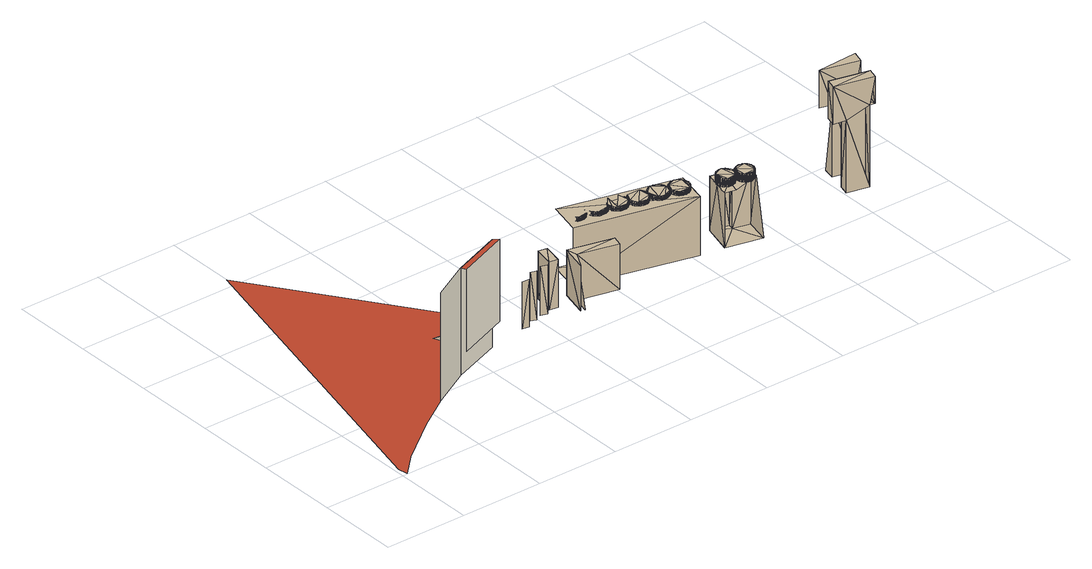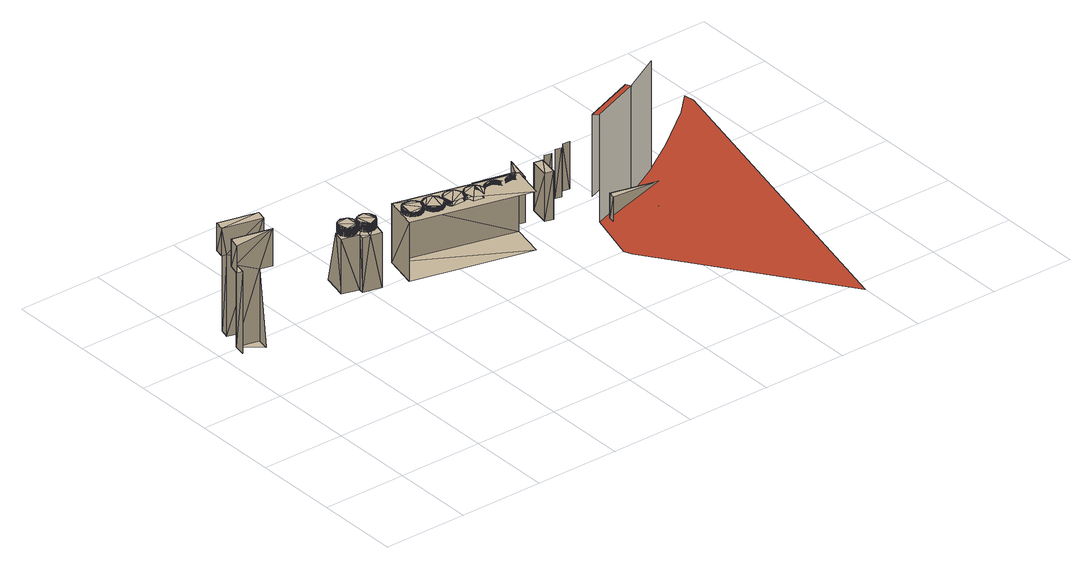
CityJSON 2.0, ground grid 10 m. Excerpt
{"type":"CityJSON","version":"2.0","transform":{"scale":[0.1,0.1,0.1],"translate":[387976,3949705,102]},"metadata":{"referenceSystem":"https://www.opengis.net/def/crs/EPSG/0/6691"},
"CityObjects":{
"building1":{"type":"Building","attributes":{"延べ面積換算係数":"1","大字・町コード":"55","町・丁目コード":"1","13+区市町村コード+大字・町コード+町・丁目コード":"13101055001","地区計画":"大手町・丸の内・有楽町地区","class":"3002","usage":"401","measuredHeight":120.2,"storeysAboveGround":23,"storeysBelowGround":1,"RiverFloodingRiskAttribute.description":"10","RiverFloodingRiskAttribute.rank":"1","RiverFloodingRiskAttribute.depth":0.39,"RiverFloodingRiskAttribute.adminType":"2","RiverFloodingRiskAttribute.scale":"2","HighTideRiskAttribute.description":"2","HighTideRiskAttribute.rank":"1","HighTideRiskAttribute.depth":0.29,"BuildingDetailAttribute.buildingRoofEdgeArea":3352.26,"BuildingDetailAttribute.fireproofStructureType":"1001","BuildingDetailAttribute.urbanPlanType":"21","BuildingDetailAttribute.areaClassificationType":"22","BuildingDetailAttribute.districtsAndZonesType":"10","BuildingDetailAttribute.landUseType":"212","BuildingDetailAttribute.detailedUsage":"1210","BuildingDetailAttribute.specifiedBuildingCoverageRate":80,"BuildingDetailAttribute.specifiedFloorAreaRate":1300,"BuildingDetailAttribute.surveyYear":2021,"BuildingIDAttribute.prefecture":"13","BuildingIDAttribute.city":"13101"},"address":[{"country":"日本","locality":"東京都千代田区丸の内一丁目"}],"children":["building1-1"],"geometry":[{"type":"MultiSurface","lod":"2","boundaries":[[[0,1,2,3,4,5,6,7,8,9]],[[9,8,10,11]],[[12,13,14,15]],[[0,9,11,16]],[[11,14,13,16]]],"semantics":{"surfaces":[{"type":"RoofSurface"},{"type":"WallSurface"}],"values":[0,1,1,1,0]}}]},
"building1-1":{"type":"BuildingInstallation","parents":["building1"],"geometry":[{"type":"MultiSurface","lod":"2","boundaries":[[[17,18,19]],[[20,19,18]],[[17,21,22]],[[20,18,17]],[[22,20,17]],[[23,24,25]],[[26,23,25]],[[27,28,29]],[[30,27,29]],[[31,32,33]],[[34,31,33]],[[35,36,37]],[[36,35,38]],[[36,39,37]],[[37,40,35]],[[38,41,36]],[[35,42,38]],[[36,41,39]],[[35,40,42]],[[40,37,39]],[[41,38,42]],[[41,40,39]],[[40,41,42]],[[43,44,45]],[[46,45,44]],[[47,43,48]],[[46,49,47]],[[49,46,44]],[[47,50,43]],[[43,51,44]],[[50,52,43]],[[52,51,43]],[[47,49,53]],[[49,44,53]],[[54,55,56]],[[55,57,56]],[[58,59,56]],[[56,57,60]],[[57,61,62]],[[57,63,60]],[[58,56,60]],[[57,62,63]],[[47,53,50]],[[60,63,58]],[[63,62,58]],[[58,62,64]],[[62,65,64]],[[66,58,64]],[[62,67,65]],[[64,65,66]],[[65,67,66]],[[62,68,67]],[[69,58,66]],[[70,66,67]],[[71,70,67]],[[69,66,70]],[[67,68,71]],[[44,51,53]],[[70,71,69]],[[69,72,58]],[[71,68,69]],[[69,68,73]],[[68,74,73]],[[75,69,73]],[[74,68,76]],[[73,74,75]],[[74,76,75]],[[77,69,75]],[[68,78,76]],[[68,62,79]],[[75,76,77]],[[76,78,77]],[[72,69,77]],[[68,79,78]],[[77,78,80]],[[78,81,80]],[[72,77,80]],[[78,79,81]],[[80,81,82]],[[82,72,80]],[[81,83,82]],[[81,79,83]],[[82,83,72]],[[83,79,72]],[[50,53,52]],[[72,79,84]],[[53,51,52]],[[85,86,87]],[[86,85,88]],[[89,87,90]],[[91,92,93]],[[85,94,88]],[[86,91,93]],[[89,85,87]],[[95,96,97]],[[88,94,98]],[[94,99,98]],[[86,88,91]],[[94,85,89]],[[94,89,99]],[[91,98,99]],[[88,98,91]],[[89,91,99]],[[91,100,92]],[[101,89,90]],[[102,91,89]],[[103,102,89]],[[104,91,102]],[[89,105,103]],[[104,102,103]],[[105,104,103]],[[100,91,104]],[[106,104,105]],[[107,106,105]],[[105,89,101]],[[106,100,104]],[[105,101,107]],[[100,106,107]],[[101,100,107]],[[108,100,101]],[[109,108,101]],[[101,110,109]],[[111,100,108]],[[111,108,109]],[[110,111,109]],[[112,100,111]],[[101,113,110]],[[112,111,110]],[[113,112,110]],[[114,113,101]],[[95,115,96]],[[116,112,113]],[[117,100,112]],[[118,116,113]],[[119,116,118]],[[114,118,113]],[[120,119,118]],[[117,112,116]],[[119,117,116]],[[121,119,120]],[[118,114,120]],[[122,121,120]],[[117,123,100]],[[120,114,122]],[[117,121,122]],[[119,121,117]],[[114,117,122]],[[124,117,114]],[[125,124,114]],[[126,117,124]],[[114,127,125]],[[126,124,125]],[[128,127,114]],[[101,129,130]],[[127,126,125]],[[131,117,126]],[[132,128,114]],[[114,101,130]],[[126,127,131]],[[133,117,131]],[[127,128,131]],[[134,132,114]],[[135,131,128]],[[136,135,128]],[[133,131,135]],[[128,132,136]],[[137,117,133]],[[133,135,136]],[[132,133,136]],[[132,138,133]],[[138,139,133]],[[117,137,123]],[[134,114,130]],[[137,133,139]],[[132,134,138]],[[137,139,138]],[[134,137,138]],[[123,137,134]],[[130,123,134]],[[140,123,130]],[[141,140,130]],[[142,123,140]],[[130,143,141]],[[142,140,141]],[[143,142,141]],[[144,143,130]],[[145,123,142]],[[142,143,146]],[[147,148,149]],[[148,150,149]],[[151,148,147]],[[152,151,147]],[[148,153,150]],[[143,154,146]],[[147,149,155]],[[147,155,152]],[[149,150,155]],[[148,151,153]],[[150,153,155]],[[156,151,152]],[[157,156,152]],[[155,153,158]],[[153,159,158]],[[155,146,152]],[[157,160,156]],[[158,161,155]],[[162,159,153]],[[152,146,157]],[[154,151,156]],[[160,163,156]],[[146,160,157]],[[161,164,155]],[[165,162,153]],[[153,151,154]],[[158,159,161]],[[154,156,163]],[[159,162,161]],[[154,163,160]],[[166,146,154]],[[146,154,160]],[[161,162,164]],[[162,165,164]],[[167,165,153]],[[164,168,155]],[[164,165,169]],[[170,164,169]],[[167,169,165]],[[170,169,168]],[[169,167,168]],[[164,170,168]],[[171,168,167]],[[172,171,167]],[[173,146,155]],[[167,174,172]],[[175,168,171]],[[168,173,155]],[[176,167,153]],[[171,172,175]],[[172,174,175]],[[175,177,168]],[[167,178,174]],[[175,174,179]],[[174,180,179]],[[179,180,181]],[[180,182,181]],[[175,179,177]],[[180,174,178]],[[180,178,182]],[[179,181,177]],[[177,183,168]],[[181,182,177]],[[182,178,177]],[[177,178,184]],[[178,185,184]],[[184,186,177]],[[184,185,187]],[[178,188,185]],[[185,189,187]],[[188,189,185]],[[178,167,190]],[[187,189,191]],[[190,188,178]],[[189,192,191]],[[184,187,186]],[[176,193,167]],[[192,189,188]],[[187,191,186]],[[183,194,168]],[[191,192,188]],[[186,191,188]],[[177,186,183]],[[186,188,195]],[[188,196,195]],[[195,183,186]],[[188,190,196]],[[197,95,97]],[[195,196,183]],[[167,198,190]],[[196,190,183]],[[183,190,199]],[[200,201,183]],[[200,183,199]],[[201,202,183]],[[199,190,203]],[[200,199,201]],[[190,204,203]],[[199,203,201]],[[202,205,183]],[[201,203,202]],[[203,204,202]],[[190,206,204]],[[202,204,207]],[[204,208,207]],[[207,205,202]],[[97,209,197]],[[167,193,198]],[[168,194,210]],[[208,204,206]],[[190,198,206]],[[207,208,205]],[[208,206,205]],[[183,205,194]],[[205,206,211]],[[206,212,211]],[[198,212,206]],[[212,213,211]],[[213,214,211]],[[198,213,212]],[[205,211,194]],[[194,211,214]],[[194,214,213]],[[198,194,213]],[[215,216,217]],[[218,215,217]],[[215,219,216]],[[217,216,220]],[[217,221,218]],[[219,215,218]],[[220,221,217]],[[216,222,220]],[[216,219,222]],[[221,219,218]],[[220,222,223]],[[224,219,221]],[[222,225,223]],[[226,225,222]],[[227,224,221]],[[228,220,223]],[[221,229,227]],[[223,225,226]],[[194,226,222]],[[228,198,220]],[[219,224,230]],[[228,223,226]],[[224,227,230]],[[227,229,230]],[[228,226,198]],[[231,230,229]],[[232,221,220]],[[226,194,198]],[[233,231,229]],[[232,229,221]],[[234,233,229]],[[231,235,230]],[[198,194,236]],[[237,198,236]],[[231,233,234]],[[194,238,236]],[[239,198,237]],[[235,240,230]],[[241,194,236]],[[198,242,237]],[[235,231,234]],[[222,219,240]],[[239,237,236]],[[243,238,194]],[[239,244,198]],[[219,230,240]],[[238,239,236]],[[236,237,241]],[[241,245,194]],[[246,242,198]],[[237,242,241]],[[247,194,222]],[[234,229,232]],[[244,239,238]],[[242,244,241]],[[243,244,238]],[[244,243,241]],[[235,234,240]],[[234,232,240]],[[243,244,248]],[[244,249,248]],[[247,243,194]],[[241,243,245]],[[244,242,246]],[[245,243,248]],[[244,243,249]],[[249,250,248]],[[250,251,248]],[[252,240,232]],[[249,244,246]],[[243,248,249]],[[245,248,251]],[[249,246,250]],[[250,246,251]],[[253,252,232]],[[254,244,249]],[[254,249,248]],[[248,243,255]],[[256,255,243]],[[254,257,244]],[[258,240,252]],[[232,259,253]],[[220,198,260]],[[255,254,248]],[[258,252,253]],[[259,258,253]],[[257,254,255]],[[198,244,260]],[[258,261,240]],[[256,257,255]],[[262,258,259]],[[232,263,259]],[[260,244,257]],[[264,262,259]],[[265,257,256]],[[256,243,247]],[[262,261,258]],[[266,265,256]],[[267,262,264]],[[259,263,264]],[[268,267,264]],[[264,263,268]],[[269,263,232]],[[261,267,268]],[[262,267,261]],[[263,261,268]],[[270,232,220]],[[271,261,263]],[[272,271,263]],[[260,270,220]],[[273,271,272]],[[274,273,272]],[[269,272,263]],[[240,261,275]],[[276,273,274]],[[277,276,274]],[[272,269,274]],[[261,271,275]],[[273,276,278]],[[277,274,279]],[[271,273,275]],[[276,277,278]],[[277,279,278]],[[275,273,278]],[[274,269,279]],[[275,278,279]],[[269,275,279]],[[280,240,275]],[[222,240,281]],[[282,275,269]],[[283,282,269]],[[247,222,281]],[[284,282,283]],[[282,285,275]],[[286,283,269]],[[287,284,283]],[[269,232,288]],[[286,287,283]],[[284,287,289]],[[287,290,289]],[[282,284,285]],[[285,284,289]],[[287,286,290]],[[291,289,290]],[[292,291,290]],[[285,289,291]],[[290,286,292]],[[285,291,292]],[[286,285,292]],[[280,275,285]],[[281,240,280]],[[288,232,270]],[[293,285,286]],[[286,269,288]],[[294,293,286]],[[295,285,293]],[[294,296,293]],[[296,297,293]],[[295,280,285]],[[294,286,298]],[[297,295,293]],[[294,298,296]],[[295,297,296]],[[286,288,298]],[[298,295,296]],[[280,295,298]],[[288,280,298]],[[299,280,288]],[[300,299,288]],[[299,301,280]],[[288,302,300]],[[301,299,300]],[[302,301,300]],[[303,304,305]],[[304,306,305]],[[281,280,301]],[[288,270,302]],[[304,303,307]],[[308,305,306]],[[303,309,307]],[[310,308,306]],[[311,303,305]],[[304,312,306]],[[313,307,309]],[[311,305,308]],[[306,312,310]],[[314,313,309]],[[315,304,307]],[[311,308,310]],[[313,315,307]],[[312,311,310]],[[309,316,314]],[[309,303,316]],[[317,301,302]],[[313,314,315]],[[314,316,315]],[[318,317,302]],[[319,304,315]],[[315,316,302]],[[320,301,317]],[[302,321,318]],[[316,301,302]],[[316,303,322]],[[323,303,311]],[[304,324,312]],[[302,319,315]],[[311,312,325]],[[316,322,301]],[[320,317,318]],[[326,281,301]],[[270,327,302]],[[328,311,325]],[[319,324,304]],[[321,320,318]],[[320,329,301]],[[330,321,302]],[[302,301,322]],[[331,328,325]],[[319,302,322]],[[332,311,328]],[[312,333,325]],[[334,331,325]],[[327,335,302]],[[332,323,311]],[[335,330,302]],[[336,320,321]],[[337,336,321]],[[332,328,331]],[[325,333,334]],[[322,303,323]],[[319,322,338]],[[332,331,334]],[[322,339,338]],[[336,329,320]],[[312,324,333]],[[340,341,342]],[[342,281,326]],[[333,332,334]],[[343,336,337]],[[341,327,344]],[[324,319,338]],[[322,323,339]],[[326,301,345]],[[346,343,337]],[[342,326,340]],[[301,329,345]],[[324,338,339]],[[327,341,340]],[[343,329,336]],[[337,321,330]],[[326,327,340]],[[323,324,339]],[[346,347,343]],[[347,348,343]],[[346,337,330]],[[348,329,343]],[[349,327,326]],[[346,330,347]],[[350,349,326]],[[348,347,351]],[[326,345,350]],[[335,327,349]],[[351,329,348]],[[347,352,351]],[[335,349,350]],[[347,330,352]],[[345,335,350]],[[351,352,329]],[[352,330,329]],[[330,335,345]],[[329,330,345]],[[324,323,346]],[[353,332,333]],[[323,343,346]],[[354,353,333]],[[355,324,346]],[[355,346,343]],[[343,323,356]],[[357,356,323]],[[355,358,324]],[[356,355,343]],[[359,353,354]],[[360,357,323]],[[358,361,324]],[[362,359,354]],[[359,363,353]],[[354,364,362]],[[355,356,358]],[[363,359,362]],[[356,357,358]],[[364,363,362]],[[324,365,333]],[[358,357,361]],[[332,366,323]],[[367,363,364]],[[357,360,361]],[[368,367,364]],[[332,353,369]],[[354,333,370]],[[371,363,367]],[[361,360,372]],[[361,365,324]],[[371,367,368]],[[368,364,373]],[[374,361,372]],[[373,371,368]],[[371,369,363]],[[353,363,369]],[[364,354,370]],[[323,366,360]],[[364,370,373]],[[375,371,373]],[[376,361,374]],[[377,375,373]],[[372,360,378]],[[379,378,360]],[[376,380,361]],[[375,369,371]],[[373,370,377]],[[374,372,376]],[[369,375,377]],[[372,378,376]],[[370,369,377]],[[366,379,360]],[[376,378,381]],[[382,369,370]],[[383,376,381]],[[379,381,378]],[[384,382,370]],[[376,383,380]],[[385,369,382]],[[383,381,380]],[[385,382,384]],[[384,370,386]],[[385,387,369]],[[381,379,380]],[[386,385,384]],[[365,388,333]],[[370,389,386]],[[387,390,369]],[[391,389,370]],[[361,380,365]],[[380,379,392]],[[387,385,386]],[[379,393,392]],[[389,387,386]],[[394,380,392]],[[393,379,395]],[[392,393,394]],[[396,115,95]],[[390,387,389]],[[393,395,394]],[[365,380,394]],[[391,390,389]],[[395,379,366]],[[365,394,395]],[[369,390,397]],[[391,370,398]],[[366,365,395]],[[399,390,391]],[[332,400,366]],[[401,399,391]],[[397,390,399]],[[391,398,401]],[[365,366,402]],[[397,399,401]],[[403,404,366]],[[366,404,402]],[[405,369,397]],[[398,397,401]],[[406,365,402]],[[332,369,400]],[[370,333,388]],[[407,403,366]],[[406,408,365]],[[409,397,398]],[[398,370,410]],[[411,409,398]],[[412,409,411]],[[405,397,409]],[[413,412,411]],[[414,408,407]],[[408,388,365]],[[412,405,409]],[[415,414,407]],[[411,398,410]],[[411,410,413]],[[416,412,413]],[[197,209,417]],[[418,416,413]],[[407,419,415]],[[420,408,414]],[[400,369,405]],[[370,388,410]],[[366,400,407]],[[421,419,407]],[[420,422,408]],[[420,414,415]],[[413,410,418]],[[419,420,415]],[[412,416,405]],[[405,416,418]],[[410,405,418]],[[422,423,408]],[[420,419,421]],[[424,405,410]],[[422,420,421]],[[425,424,410]],[[426,405,424]],[[410,427,425]],[[422,421,428]],[[426,424,425]],[[423,388,408]],[[421,429,428]],[[427,426,425]],[[421,407,430]],[[431,422,428]],[[429,421,432]],[[431,428,429]],[[431,423,422]],[[430,432,421]],[[432,431,429]],[[433,426,427]],[[434,433,427]],[[435,436,437]],[[436,438,437]],[[439,436,435]],[[437,440,435]],[[441,439,435]],[[436,442,438]],[[439,442,436]],[[440,441,435]],[[433,443,426]],[[437,438,440]],[[438,442,440]],[[405,426,444]],[[427,410,445]],[[446,439,441]],[[447,446,441]],[[440,442,448]],[[449,439,446]],[[442,450,448]],[[449,446,447]],[[447,441,451]],[[431,432,452]],[[442,453,450]],[[454,440,448]],[[407,400,430]],[[388,455,410]],[[451,449,447]],[[449,434,439]],[[434,427,456]],[[443,433,434]],[[448,450,454]],[[432,457,452]],[[450,453,454]],[[451,441,433]],[[456,443,434]],[[432,430,457]],[[423,431,452]],[[449,451,434]],[[444,426,443]],[[440,458,441]],[[451,433,434]],[[454,453,459]],[[423,452,457]],[[410,455,445]],[[460,405,444]],[[456,427,445]],[[461,454,459]],[[456,434,433]],[[430,423,457]],[[462,454,461]],[[443,456,433]],[[444,443,456]],[[459,453,463]],[[445,444,456]],[[461,459,463]],[[433,464,443]],[[465,434,456]],[[462,458,454]],[[462,461,463]],[[442,439,466]],[[465,467,434]],[[440,454,458]],[[453,442,466]],[[400,405,460]],[[456,443,465]],[[453,466,463]],[[423,430,468]],[[469,444,445]],[[443,464,465]],[[470,468,430]],[[471,423,468]],[[462,463,472]],[[473,469,445]],[[474,423,471]],[[464,433,475]],[[463,476,472]],[[455,473,445]],[[467,465,464]],[[474,471,468]],[[460,444,469]],[[458,462,472]],[[463,466,476]],[[470,474,468]],[[475,467,464]],[[477,478,430]],[[479,480,423]],[[460,469,473]],[[479,423,474]],[[470,430,478]],[[400,477,430]],[[455,460,473]],[[472,476,458]],[[479,474,470]],[[476,466,458]],[[478,479,470]],[[481,460,455]],[[482,481,455]],[[467,475,455]],[[423,480,388]],[[483,479,478]],[[484,483,478]],[[482,455,485]],[[460,481,486]],[[475,460,455]],[[486,481,482]],[[477,484,478]],[[485,486,482]],[[458,466,487]],[[460,486,400]],[[485,455,388]],[[479,483,480]],[[480,483,484]],[[475,488,460]],[[489,467,455]],[[477,480,484]],[[486,485,400]],[[466,490,487]],[[485,388,400]],[[489,455,460]],[[491,477,400]],[[480,477,492]],[[388,480,492]],[[493,400,388]],[[477,491,492]],[[494,493,388]],[[489,495,467]],[[494,388,492]],[[491,400,493]],[[494,492,491]],[[493,494,491]],[[496,458,487]],[[466,497,490]],[[433,441,498]],[[439,434,499]],[[488,489,460]],[[487,490,496]],[[488,475,500]],[[490,497,496]],[[495,489,488]],[[475,433,498]],[[434,467,499]],[[500,495,488]],[[501,458,496]],[[475,498,500]],[[499,467,495]],[[496,497,502]],[[497,503,502]],[[504,495,500]],[[505,504,500]],[[497,466,506]],[[439,507,466]],[[501,496,502]],[[497,506,503]],[[502,503,508]],[[500,498,505]],[[499,495,504]],[[503,509,508]],[[508,501,502]],[[499,504,505]],[[503,506,509]],[[498,499,505]],[[508,509,501]],[[509,506,501]],[[510,499,498]],[[511,510,498]],[[441,512,498]],[[513,501,506]],[[514,513,506]],[[498,515,511]],[[516,499,510]],[[516,510,511]],[[517,515,498]],[[466,507,506]],[[515,516,511]],[[518,513,514]],[[519,499,516]],[[520,517,498]],[[441,458,512]],[[521,518,514]],[[519,516,515]],[[517,519,515]],[[522,499,519]],[[523,518,521]],[[518,524,513]],[[439,499,507]],[[525,520,498]],[[526,523,521]],[[523,527,518]],[[501,513,524]],[[514,506,528]],[[522,519,517]],[[520,522,517]],[[458,501,512]],[[527,523,526]],[[526,521,529]],[[521,514,528]],[[529,527,526]],[[521,528,529]],[[530,522,520]],[[518,527,524]],[[531,530,520]],[[499,522,532]],[[527,529,524]],[[512,501,524]],[[506,507,528]],[[529,528,524]],[[520,525,531]],[[532,522,530]],[[533,530,531]],[[534,533,531]],[[535,524,528]],[[533,532,530]],[[536,535,528]],[[531,525,534]],[[532,533,534]],[[525,532,534]],[[512,524,535]],[[528,507,536]],[[537,535,536]],[[538,537,536]],[[525,498,539]],[[499,532,540]],[[541,532,525]],[[512,535,537]],[[536,507,538]],[[542,541,525]],[[512,537,538]],[[507,512,538]],[[543,541,542]],[[499,544,507]],[[525,539,542]],[[540,532,541]],[[545,543,542]],[[546,512,507]],[[547,546,507]],[[545,542,548]],[[541,543,549]],[[549,543,545]],[[548,549,545]],[[498,550,539]],[[546,551,512]],[[540,541,549]],[[542,539,548]],[[507,552,547]],[[540,549,548]],[[498,512,550]],[[539,540,548]],[[551,546,547]],[[552,551,547]],[[499,540,544]],[[553,540,539]],[[554,553,539]],[[555,551,552]],[[556,554,539]],[[557,555,552]],[[558,540,553]],[[507,544,552]],[[558,553,554]],[[556,558,554]],[[559,540,558]],[[560,558,556]],[[555,561,551]],[[562,557,552]],[[556,539,563]],[[564,560,556]],[[512,551,550]],[[565,555,557]],[[560,559,558]],[[566,565,557]],[[556,563,564]],[[559,560,564]],[[567,555,565]],[[557,568,566]],[[544,562,552]],[[563,559,564]],[[539,550,563]],[[567,565,566]],[[568,567,566]],[[562,568,557]],[[540,559,544]],[[561,555,567]],[[567,568,569]],[[568,570,569]],[[563,571,559]],[[550,551,561]],[[572,567,569]],[[571,573,559]],[[572,561,567]],[[570,568,574]],[[572,569,570]],[[575,559,573]],[[574,572,570]],[[571,563,576]],[[575,573,571]],[[574,568,562]],[[563,550,576]],[[576,575,571]],[[559,575,544]],[[561,572,574]],[[562,561,574]],[[544,575,576]],[[550,544,576]],[[561,562,577]],[[562,578,577]],[[550,579,544]],[[544,580,562]],[[577,581,561]],[[95,197,396]],[[579,582,544]],[[577,578,583]],[[550,584,579]],[[585,544,582]],[[580,586,562]],[[550,561,587]],[[578,588,583]],[[585,582,579]],[[578,562,586]],[[584,585,579]],[[578,586,588]],[[583,588,589]],[[584,550,587]],[[544,585,580]],[[577,583,581]],[[561,581,587]],[[588,590,589]],[[591,585,584]],[[588,586,590]],[[592,591,584]],[[583,589,581]],[[589,590,593]],[[584,587,592]],[[580,585,591]],[[594,589,593]],[[580,591,592]],[[581,589,594]],[[590,586,593]],[[587,580,592]],[[594,593,581]],[[593,586,581]],[[586,580,587]],[[581,586,587]],[[197,417,396]],[[595,596,597]],[[598,599,597]],[[600,601,602]],[[603,600,602]],[[602,601,604]],[[601,600,605]],[[601,605,604]],[[600,606,605]],[[604,605,607]],[[605,606,607]],[[608,600,603]],[[609,608,603]],[[607,606,595]],[[606,610,595]],[[611,596,595]],[[612,608,609]],[[613,612,609]],[[610,606,614]],[[595,610,615]],[[606,600,616]],[[610,614,615]],[[617,608,612]],[[606,616,614]],[[617,612,613]],[[618,615,614]],[[619,617,613]],[[597,599,595]],[[616,618,614]],[[620,608,617]],[[618,616,621]],[[600,622,616]],[[616,623,621]],[[616,624,623]],[[625,617,619]],[[625,620,617]],[[623,624,621]],[[626,625,619]],[[600,608,622]],[[624,627,621]],[[620,625,626]],[[616,622,624]],[[628,627,624]],[[629,620,626]],[[608,620,630]],[[631,628,624]],[[608,630,622]],[[624,622,631]],[[630,620,629]],[[632,628,631]],[[633,630,629]],[[622,632,631]],[[634,632,622]],[[635,634,622]],[[622,636,635]],[[637,630,633]],[[638,634,635]],[[639,637,633]],[[636,638,635]],[[640,630,637]],[[640,637,639]],[[641,638,636]],[[642,640,639]],[[643,641,636]],[[644,630,640]],[[645,611,595]],[[646,643,636]],[[647,640,642]],[[643,648,641]],[[649,647,642]],[[648,650,641]],[[630,651,622]],[[644,640,647]],[[652,630,644]],[[643,646,648]],[[644,647,649]],[[653,650,648]],[[654,644,649]],[[646,653,648]],[[655,653,646]],[[636,622,656]],[[644,654,652]],[[646,636,657]],[[658,655,646]],[[654,659,652]],[[646,657,658]],[[660,652,659]],[[651,630,652]],[[661,655,658]],[[662,660,659]],[[636,656,657]],[[657,661,658]],[[663,661,657]],[[651,664,622]],[[656,622,665]],[[666,663,657]],[[667,652,660]],[[657,656,666]],[[667,660,662]],[[668,663,666]],[[669,596,611]],[[670,667,662]],[[656,668,666]],[[622,664,665]],[[651,652,667]],[[671,667,670]],[[672,668,656]],[[673,671,670]],[[665,672,656]],[[674,667,671]],[[674,671,673]],[[675,674,673]],[[651,667,674]],[[676,674,675]],[[677,672,665]],[[678,676,675]],[[679,677,665]],[[651,674,676]],[[651,676,678]],[[680,611,645]],[[665,664,679]],[[681,677,679]],[[682,651,678]],[[683,681,679]],[[645,595,680]],[[595,599,680]],[[679,664,683]],[[684,681,683]],[[685,684,683]],[[686,599,598]],[[683,664,685]],[[687,651,682]],[[688,684,685]],[[689,687,682]],[[664,688,685]],[[690,651,687]],[[690,687,689]],[[691,664,651]],[[692,651,690]],[[693,688,664]],[[694,690,689]],[[695,693,664]],[[696,651,692]],[[664,697,695]],[[692,690,694]],[[698,693,695]],[[699,692,694]],[[697,698,695]],[[696,692,699]],[[664,700,697]],[[691,651,696]],[[701,696,699]],[[702,696,701]],[[691,703,664]],[[704,698,697]],[[705,702,701]],[[706,704,697]],[[697,700,706]],[[707,696,702]],[[680,708,611]],[[709,680,599]],[[707,702,705]],[[710,704,706]],[[711,707,705]],[[700,710,706]],[[691,696,707]],[[700,664,712]],[[713,596,669]],[[714,710,700]],[[707,711,715]],[[716,717,718]],[[719,716,718]],[[718,717,720]],[[717,716,720]],[[721,718,720]],[[722,714,700]],[[716,719,723]],[[711,724,715]],[[719,725,723]],[[726,716,723]],[[691,707,715]],[[727,721,720]],[[723,725,726]],[[728,727,720]],[[725,729,726]],[[664,703,712]],[[700,730,722]],[[715,724,691]],[[731,727,728]],[[720,732,728]],[[733,731,728]],[[724,734,691]],[[720,716,732]],[[726,735,716]],[[728,732,733]],[[736,731,733]],[[726,729,737]],[[691,734,738]],[[732,736,733]],[[729,739,737]],[[714,722,740]],[[734,741,738]],[[722,730,740]],[[730,700,712]],[[735,726,737]],[[742,736,732]],[[743,740,730]],[[737,739,735]],[[738,741,744]],[[691,738,703]],[[745,743,730]],[[741,746,744]],[[747,742,732]],[[739,748,735]],[[738,744,703]],[[730,712,745]],[[749,747,732]],[[750,743,745]],[[744,746,703]],[[712,750,745]],[[746,751,703]],[[703,751,752]],[[753,742,747]],[[751,754,752]],[[755,703,752]],[[735,756,716]],[[712,703,755]],[[757,750,712]],[[752,754,755]],[[716,756,732]],[[755,757,712]],[[754,757,755]],[[749,753,747]],[[758,753,749]],[[735,748,759]],[[760,758,749]],[[748,761,759]],[[749,732,762]],[[763,735,759]],[[749,762,760]],[[764,758,760]],[[759,761,763]],[[762,764,760]],[[761,765,763]],[[732,756,762]],[[766,763,765]],[[767,764,762]],[[768,766,765]],[[769,735,763]],[[770,767,762]],[[762,756,770]],[[771,767,770]],[[766,769,763]],[[756,771,770]],[[772,766,768]],[[773,772,768]],[[771,756,774]],[[756,775,774]],[[769,772,773]],[[766,772,769]],[[776,774,775]],[[756,777,775]],[[778,769,773]],[[779,776,775]],[[669,611,708]],[[775,777,779]],[[780,756,735]],[[781,769,778]],[[782,735,769]],[[783,776,779]],[[784,781,778]],[[777,783,779]],[[709,785,680]],[[786,769,781]],[[786,781,784]],[[756,787,777]],[[785,708,680]],[[788,769,786]],[[788,786,789]],[[790,788,789]],[[783,777,791]],[[777,792,791]],[[782,769,788]],[[777,787,792]],[[793,788,790]],[[794,793,790]],[[791,792,795]],[[792,787,795]],[[796,787,756]],[[782,793,794]],[[782,788,793]],[[787,797,795]],[[798,782,794]],[[797,799,795]],[[709,669,708]],[[780,735,782]],[[709,599,686]],[[797,787,800]],[[801,799,797]],[[800,801,797]],[[785,709,708]],[[787,802,800]],[[803,782,798]],[[804,803,798]],[[801,800,805]],[[800,802,805]],[[806,782,803]],[[787,807,802]],[[806,803,804]],[[808,806,804]],[[809,782,806]],[[809,780,782]],[[809,806,808]],[[796,807,787]],[[810,809,808]],[[805,802,811]],[[802,812,811]],[[796,756,780]],[[802,807,812]],[[813,809,810]],[[814,813,810]],[[811,812,815]],[[812,807,815]],[[780,809,813]],[[816,813,814]],[[817,816,814]],[[815,807,818]],[[807,819,818]],[[780,813,816]],[[780,816,817]],[[819,807,820]],[[821,780,817]],[[818,819,822]],[[819,820,822]],[[807,823,820]],[[824,780,821]],[[796,823,807]],[[825,824,821]],[[822,820,826]],[[820,827,826]],[[828,780,824]],[[820,823,827]],[[828,824,825]],[[829,828,825]],[[826,827,823]],[[669,709,830]],[[831,826,823]],[[832,780,828]],[[713,669,833]],[[834,828,829]],[[834,832,828]],[[835,834,829]],[[831,823,836]],[[830,709,686]],[[823,796,836]],[[837,834,835]],[[838,837,835]],[[839,780,832]],[[796,780,839]],[[836,796,840]],[[837,832,834]],[[841,836,840]],[[796,842,840]],[[837,838,832]],[[841,840,843]],[[838,844,832]],[[840,842,843]],[[796,845,842]],[[846,832,844]],[[847,846,844]],[[843,842,848]],[[842,849,848]],[[796,850,845]],[[839,832,846]],[[842,845,849]],[[796,839,850]],[[846,847,851]],[[851,839,846]],[[848,849,852]],[[847,853,851]],[[849,845,852]],[[839,851,853]],[[854,839,853]],[[852,845,855]],[[845,856,855]],[[845,850,856]],[[857,839,854]],[[858,857,854]],[[855,856,859]],[[860,839,857]],[[856,850,859]],[[850,839,860]],[[860,857,858]],[[861,860,858]],[[859,850,861]],[[850,860,861]],[[686,713,833]],[[833,669,830]],[[686,833,830]],[[862,863,864]],[[863,865,864]],[[862,864,866]],[[864,865,866]],[[863,867,865]],[[865,867,866]],[[868,869,866]],[[870,862,866]],[[867,868,866]],[[871,867,863]],[[872,866,869]],[[872,869,868]],[[873,874,875]],[[876,868,867]],[[863,862,877]],[[878,862,870]],[[876,872,868]],[[871,876,867]],[[879,880,875]],[[881,873,875]],[[862,878,877]],[[871,863,877]],[[882,875,880]],[[871,883,870]],[[870,872,871]],[[882,880,879]],[[872,876,871]],[[884,883,871]],[[878,883,877]],[[885,873,881]],[[883,884,877]],[[871,877,884]],[[881,875,882]],[[873,885,886]],[[881,882,887]],[[885,881,888]],[[889,888,881]],[[887,889,881]],[[882,890,887]],[[886,885,888]],[[889,886,888]]]}]}
},
"vertices":[
[230,139,10],[247,199,10],[243,208,10],[100,413,10],[5,12,10],[7,1,10],[30,24,10],[82,63,10],[123,90,10],[170,116,10],[123,90,140],[170,116,140],[236,134,41],[236,134,140],[173,110,140],[173,110,41],[230,139,140],
[217,139,10],[217,139,40],[163,152,40],[219,147,40],[163,152,10],[219,147,10],[245,108,41],[245,108,98],[253,107,98],[253,107,41],[268,113,41],[261,115,41],[261,115,100],[268,113,100],[284,115,41],[276,117,41],[276,117,100],[284,115,100],[290,120,99],[290,120,41],[300,118,99],[295,144,41],[300,118,41],[305,142,99],[305,142,41],[295,144,99],[324,117,96],[322,131,96],[314,98,96],[314,98,41],[324,117,41],[319,97,41],[322,131,41],[372,106,41],[375,118,96],[372,106,96],[375,118,41],[349,148,117],[349,148,112],[349,147,117],[349,147,112],[351,147,117],[348,149,117],[350,147,117],[348,149,112],[351,147,112],[350,147,112],[352,146,117],[352,146,112],[353,146,117],[353,146,112],[355,146,112],[355,146,117],[354,146,117],[354,146,112],[361,148,117],[356,146,117],[356,146,112],[357,146,117],[357,146,112],[358,146,117],[358,146,112],[361,148,112],[359,147,117],[359,147,112],[360,147,117],[360,147,112],[362,148,117],[368,147,112],[368,147,117],[367,148,112],[368,146,117],[369,145,112],[367,149,112],[369,145,117],[367,149,117],[367,148,117],[368,146,112],[478,106,112],[338,140,112],[338,140,41],[369,146,117],[369,146,112],[372,142,117],[372,142,112],[370,144,117],[370,144,112],[371,143,117],[371,143,112],[372,143,117],[372,143,112],[373,142,117],[373,142,112],[374,141,112],[374,141,117],[375,141,117],[375,141,112],[379,141,112],[347,180,112],[376,141,117],[379,141,117],[376,141,112],[377,141,117],[377,141,112],[378,141,117],[378,141,112],[386,144,117],[380,141,117],[380,141,112],[381,141,117],[381,141,112],[382,141,112],[369,160,112],[386,144,112],[382,141,117],[384,142,112],[384,142,117],[386,143,112],[383,142,117],[383,142,112],[386,143,117],[385,143,112],[385,143,117],[387,145,117],[387,145,112],[388,146,117],[388,146,112],[390,150,112],[390,150,117],[389,147,117],[390,143,117],[390,143,112],[390,142,117],[390,142,112],[390,144,112],[390,144,117],[390,141,112],[389,147,112],[390,141,117],[389,145,112],[389,145,117],[391,141,117],[391,141,112],[389,146,117],[391,140,117],[391,140,112],[389,146,112],[392,139,117],[392,139,112],[390,149,117],[394,137,112],[394,137,117],[393,138,112],[393,138,117],[395,136,117],[395,136,112],[397,157,117],[396,136,112],[396,136,117],[397,157,112],[399,135,117],[399,135,112],[397,135,117],[397,135,112],[398,135,117],[398,135,112],[405,136,117],[400,135,117],[400,135,112],[403,135,117],[401,135,117],[403,135,112],[401,135,112],[405,136,112],[402,135,117],[402,135,112],[409,155,112],[412,142,117],[404,135,117],[404,135,112],[478,106,41],[412,142,112],[406,136,112],[406,136,117],[407,136,117],[408,137,117],[407,136,112],[408,137,112],[410,139,117],[410,139,112],[409,138,117],[409,138,112],[347,180,41],[409,155,117],[411,140,117],[411,140,112],[411,141,112],[411,141,117],[413,137,117],[413,138,117],[413,138,112],[413,137,112],[413,136,117],[412,139,112],[413,136,112],[412,139,117],[412,140,112],[414,135,117],[412,140,117],[412,141,117],[414,135,112],[412,141,112],[414,134,112],[414,134,117],[415,133,117],[417,131,112],[415,133,112],[416,132,112],[416,132,117],[412,143,117],[412,143,112],[413,144,117],[413,144,112],[417,131,117],[412,144,117],[412,144,112],[413,145,117],[413,145,112],[412,149,117],[412,149,112],[416,149,117],[413,146,117],[413,146,112],[413,147,112],[413,147,117],[418,131,117],[418,131,112],[414,146,112],[414,146,117],[414,147,117],[414,147,112],[419,130,117],[419,130,112],[416,149,112],[422,129,117],[420,130,117],[422,129,112],[420,130,112],[415,148,112],[415,148,117],[421,129,117],[421,129,112],[427,129,112],[432,149,112],[423,129,117],[423,129,112],[424,129,117],[424,129,112],[427,129,117],[425,129,117],[425,129,112],[426,129,117],[426,129,112],[434,135,117],[432,149,117],[428,130,117],[428,130,112],[429,130,117],[431,132,117],[431,132,112],[429,130,112],[434,135,112],[430,131,117],[430,131,112],[431,131,117],[431,131,112],[432,132,117],[432,132,112],[433,134,117],[433,133,112],[433,133,117],[433,134,112],[434,136,117],[434,136,112],[435,137,117],[435,137,112],[436,133,117],[436,133,112],[436,132,117],[436,132,112],[436,134,112],[436,131,117],[436,134,117],[436,131,112],[437,130,117],[437,130,112],[435,135,112],[435,135,117],[435,136,112],[435,136,117],[435,138,117],[435,138,112],[436,138,112],[435,139,117],[435,139,112],[436,138,117],[436,140,117],[436,140,112],[438,129,112],[434,147,117],[434,147,112],[438,129,117],[435,144,117],[435,144,112],[439,128,117],[440,127,117],[440,127,112],[439,128,112],[435,145,112],[435,140,117],[435,140,112],[436,139,112],[436,139,117],[433,147,117],[433,147,112],[433,148,117],[436,141,117],[433,148,112],[435,145,117],[436,141,112],[435,142,112],[435,142,117],[434,146,112],[434,146,117],[435,143,117],[435,143,112],[441,126,117],[441,126,112],[437,142,112],[437,142,117],[437,143,117],[437,143,112],[442,126,117],[438,144,117],[438,144,112],[442,126,112],[443,125,117],[443,125,112],[445,148,112],[445,148,117],[444,125,117],[444,125,112],[447,125,117],[447,125,112],[445,125,117],[439,145,117],[445,125,112],[439,145,112],[446,125,117],[440,146,112],[446,125,112],[440,146,117],[442,147,117],[442,147,112],[441,146,117],[448,125,117],[441,146,112],[448,125,112],[449,125,117],[449,125,112],[450,125,117],[458,138,112],[450,125,112],[451,125,117],[451,125,112],[443,147,112],[443,147,117],[444,148,112],[444,148,117],[487,146,112],[453,126,117],[453,126,112],[452,126,117],[458,138,117],[452,126,112],[446,148,112],[447,148,117],[446,148,117],[456,129,117],[447,148,112],[448,148,117],[448,148,112],[454,127,117],[456,129,112],[454,127,112],[455,127,117],[455,127,112],[449,148,112],[449,148,117],[455,128,117],[487,146,41],[455,128,112],[450,148,117],[450,148,112],[451,147,117],[451,147,112],[454,145,112],[457,130,117],[457,130,112],[457,131,117],[457,131,112],[452,147,112],[452,147,117],[454,145,117],[453,146,112],[453,146,117],[458,131,117],[458,131,112],[459,127,117],[459,127,112],[459,126,117],[459,126,112],[458,128,112],[459,125,117],[458,128,117],[459,125,112],[458,132,117],[458,133,117],[458,133,112],[458,129,112],[458,129,117],[460,124,117],[458,130,112],[460,124,112],[458,130,117],[454,146,112],[460,123,112],[460,123,117],[459,135,112],[458,132,112],[454,146,117],[463,121,117],[461,123,112],[459,135,117],[461,123,117],[462,122,117],[462,122,112],[459,133,117],[459,133,112],[463,121,112],[459,134,112],[455,145,117],[458,134,117],[456,144,117],[455,145,112],[462,121,117],[458,134,112],[456,144,112],[459,134,117],[462,121,112],[458,141,117],[457,143,117],[457,143,112],[458,141,112],[459,136,117],[459,136,112],[457,142,112],[457,142,117],[459,137,112],[459,137,117],[464,120,117],[460,136,117],[460,136,112],[464,120,112],[458,140,117],[458,140,112],[458,139,117],[458,139,112],[460,137,112],[465,120,117],[465,120,112],[462,138,117],[462,138,112],[460,137,117],[468,119,117],[466,119,117],[466,119,112],[461,138,112],[461,138,117],[468,119,112],[476,120,112],[467,119,117],[467,119,112],[462,139,112],[462,139,117],[476,120,117],[469,119,117],[469,119,112],[463,140,117],[463,140,112],[464,140,117],[470,118,117],[464,140,112],[465,141,117],[470,118,112],[465,141,112],[471,119,117],[473,119,117],[468,142,117],[471,119,112],[472,119,117],[473,119,112],[472,119,112],[466,141,112],[466,141,117],[468,142,112],[467,141,112],[467,141,117],[474,119,117],[474,119,112],[475,120,117],[475,120,112],[472,142,117],[472,142,112],[469,142,112],[469,142,117],[470,142,112],[479,138,112],[470,142,117],[477,121,117],[477,121,112],[471,142,117],[471,142,112],[479,138,117],[478,122,117],[478,122,112],[473,141,112],[473,141,117],[479,123,117],[474,141,117],[479,123,112],[474,141,112],[476,140,112],[475,141,112],[481,128,117],[481,128,112],[476,140,117],[475,141,117],[480,124,117],[480,124,112],[480,125,117],[480,125,112],[481,126,117],[481,126,112],[477,139,117],[481,127,117],[477,139,112],[481,127,112],[478,138,112],[478,138,117],[481,129,117],[481,129,112],[479,137,117],[481,134,112],[481,133,117],[479,137,112],[482,130,117],[480,136,117],[480,136,112],[481,133,112],[481,134,117],[482,130,112],[481,131,117],[481,131,112],[480,135,112],[480,135,117],[481,132,112],[481,132,117],[511,119,107],[507,102,41],[507,102,107],[520,99,107],[524,116,107],[512,115,117],[512,116,117],[512,116,107],[512,115,107],[512,117,107],[512,117,117],[511,118,117],[511,118,107],[513,114,117],[513,114,107],[511,119,117],[516,138,41],[513,113,117],[513,113,107],[511,120,117],[511,120,107],[511,121,117],[514,112,117],[511,121,107],[514,112,107],[516,111,117],[512,121,107],[513,124,117],[512,121,117],[512,122,117],[515,111,117],[515,111,107],[512,122,107],[512,123,107],[516,111,107],[517,110,117],[512,123,117],[513,124,107],[517,110,107],[513,125,107],[513,125,117],[514,125,117],[518,109,117],[514,125,107],[518,109,107],[519,109,117],[514,126,107],[519,109,107],[514,126,117],[521,109,117],[516,138,107],[516,127,117],[520,109,117],[515,127,117],[520,109,107],[515,127,107],[528,111,117],[522,109,117],[516,127,107],[521,109,107],[516,128,107],[519,129,117],[517,128,117],[516,128,117],[522,109,107],[523,109,117],[517,128,107],[523,109,107],[518,128,107],[524,129,117],[520,129,117],[518,128,117],[524,109,117],[519,129,107],[537,127,41],[524,109,107],[525,110,117],[520,129,107],[525,110,107],[526,110,117],[526,110,107],[527,110,117],[521,129,107],[527,110,107],[521,129,117],[529,135,107],[522,129,107],[528,111,107],[522,129,117],[523,129,107],[523,129,117],[554,109,107],[529,112,117],[524,129,107],[529,112,107],[529,113,117],[532,117,117],[530,113,117],[525,129,107],[529,113,107],[525,129,117],[530,114,117],[526,128,117],[526,128,107],[530,113,107],[528,127,117],[530,114,107],[531,115,117],[532,120,117],[527,127,107],[531,115,107],[527,127,117],[531,116,117],[538,133,41],[537,127,107],[528,127,107],[531,116,107],[531,123,117],[550,92,41],[529,126,107],[531,117,117],[533,110,117],[533,111,117],[533,111,107],[533,110,107],[533,112,117],[533,112,107],[529,126,117],[534,109,117],[531,117,107],[534,109,107],[534,108,117],[533,113,107],[533,113,117],[534,108,107],[530,125,117],[533,114,107],[533,115,117],[533,114,117],[532,117,107],[536,106,117],[533,115,107],[535,107,117],[532,118,117],[535,107,107],[530,125,107],[532,118,107],[533,116,107],[530,124,107],[532,119,117],[530,124,117],[532,119,107],[533,116,117],[536,106,107],[533,117,117],[531,123,107],[532,120,107],[532,121,117],[533,117,107],[532,121,107],[531,122,117],[535,120,117],[531,122,107],[533,118,107],[537,105,117],[533,118,117],[537,105,107],[534,118,117],[538,105,117],[534,118,107],[538,105,107],[539,104,117],[534,119,107],[539,104,107],[541,104,117],[534,119,117],[535,120,107],[540,104,117],[540,104,107],[535,121,107],[535,121,117],[536,121,107],[537,122,117],[541,104,107],[536,121,117],[551,107,117],[542,103,117],[546,104,117],[537,122,107],[542,103,107],[538,133,107],[543,103,117],[539,123,117],[544,103,117],[543,103,107],[544,103,107],[538,123,107],[538,123,117],[545,104,117],[545,104,107],[539,123,107],[549,122,117],[540,123,117],[546,104,107],[540,123,107],[541,124,117],[541,124,107],[542,124,117],[547,104,117],[547,104,107],[542,124,107],[548,105,117],[544,124,117],[548,105,107],[549,105,117],[549,105,107],[543,124,107],[543,124,117],[549,106,117],[549,106,107],[544,124,107],[550,107,117],[550,107,107],[545,123,107],[545,123,117],[546,123,117],[551,107,107],[546,123,107],[548,122,117],[551,108,117],[551,108,107],[547,123,107],[547,123,117],[552,109,117],[552,109,107],[557,122,107],[548,122,107],[553,112,117],[557,122,41],[552,110,117],[552,110,107],[549,122,107],[553,111,117],[553,111,107],[553,115,117],[550,121,117],[550,121,107],[550,120,117],[550,120,107],[553,112,107],[551,119,117],[553,113,117],[553,113,107],[551,120,107],[551,120,117],[552,117,117],[553,114,117],[551,119,107],[553,114,107],[553,115,107],[552,118,107],[552,118,117],[553,116,117],[553,116,107],[552,117,107],[552,116,117],[552,116,107],[657,111,173],[660,123,173],[657,111,128],[660,123,128],[672,108,128],[675,120,128],[675,120,41],[672,108,41],[698,102,140],[701,113,140],[698,102,41],[666,145,173],[666,145,128],[680,141,128],[701,113,41],[707,112,173],[704,100,173],[683,155,41],[680,141,41],[706,135,140],[706,135,41],[704,100,140],[707,112,140],[712,134,173],[716,148,173],[709,149,140],[712,134,140],[716,148,140],[709,149,41]
]}
